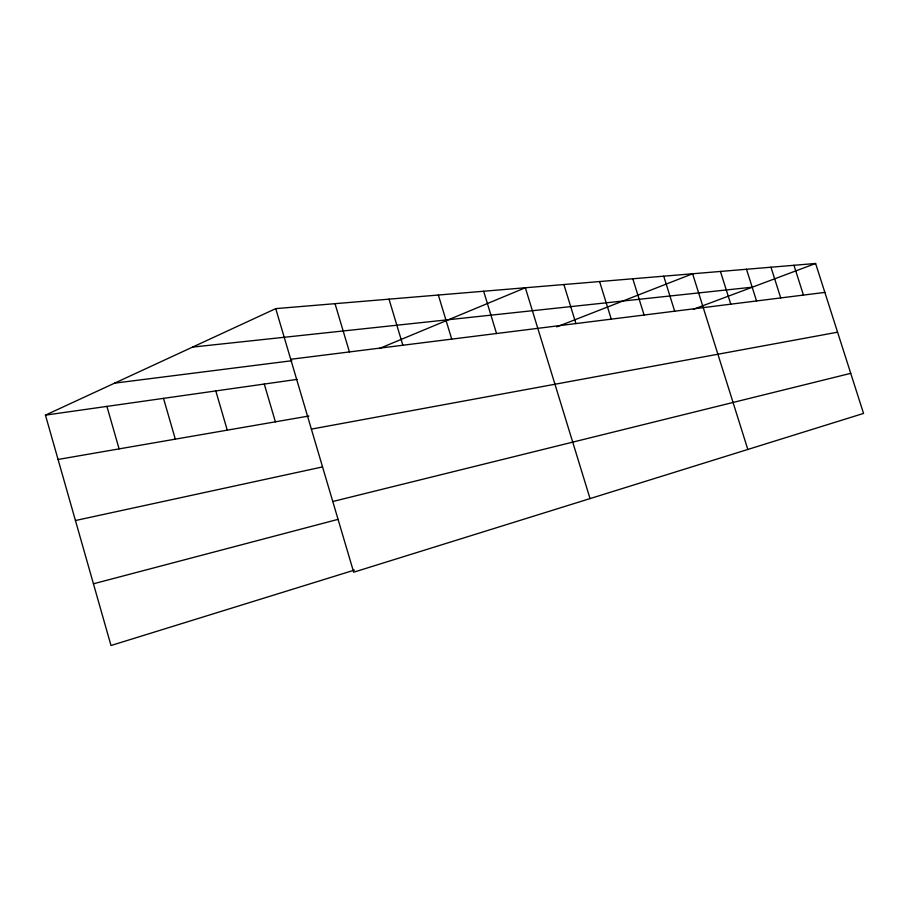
<?xml version="1.0" encoding="UTF-8"?>
<svg xmlns="http://www.w3.org/2000/svg" width="909" height="909" viewBox="0 0 909 909"><rect width="100%" height="100%" fill="white"/><g stroke="black" fill="none" stroke-linecap="round" stroke-linejoin="round"><path stroke-width="1.36" d="M354.51 570.068L111 645.515L45.45 415.129L275.734 308.628L815.612 263.485L863.55 413.413L353.692 572.204L275.734 308.628M379.212 348.567L525.345 287.755L590.043 498.587M556.717 326.888L692.613 273.768L747.823 449.455M693.351 309.287L815.612 263.485M93.445 583.794L338.023 519.369M332.785 501.507L850.733 373.338M75.436 520.527L322.513 466.931M311.367 429.116L837.587 332.194M58.062 459.454L308.924 416.015M45.45 415.129L297.027 379.394M290.71 359.282L824.861 292.403M114.602 383.143L291.846 360.725M192.572 347.09L752.368 287.176M793.955 265.292L803.454 295.084M770.968 267.212L780.729 297.936M746.505 269.257L756.549 300.959M720.451 271.439L730.779 304.185M663.729 276.177L674.683 311.208M632.8 278.768L644.095 315.037M599.599 281.54L611.268 319.15M563.887 284.528L575.931 323.57M483.645 291.244L496.53 333.512M438.354 295.027L451.716 339.125M389.007 299.152L402.869 345.238M335.023 303.674L349.431 351.931M264.269 384.041L275.393 421.821M215.808 390.927L227.261 430.15M163.506 398.358L175.323 439.149M106.91 406.391L119.113 448.876"/></g></svg>
